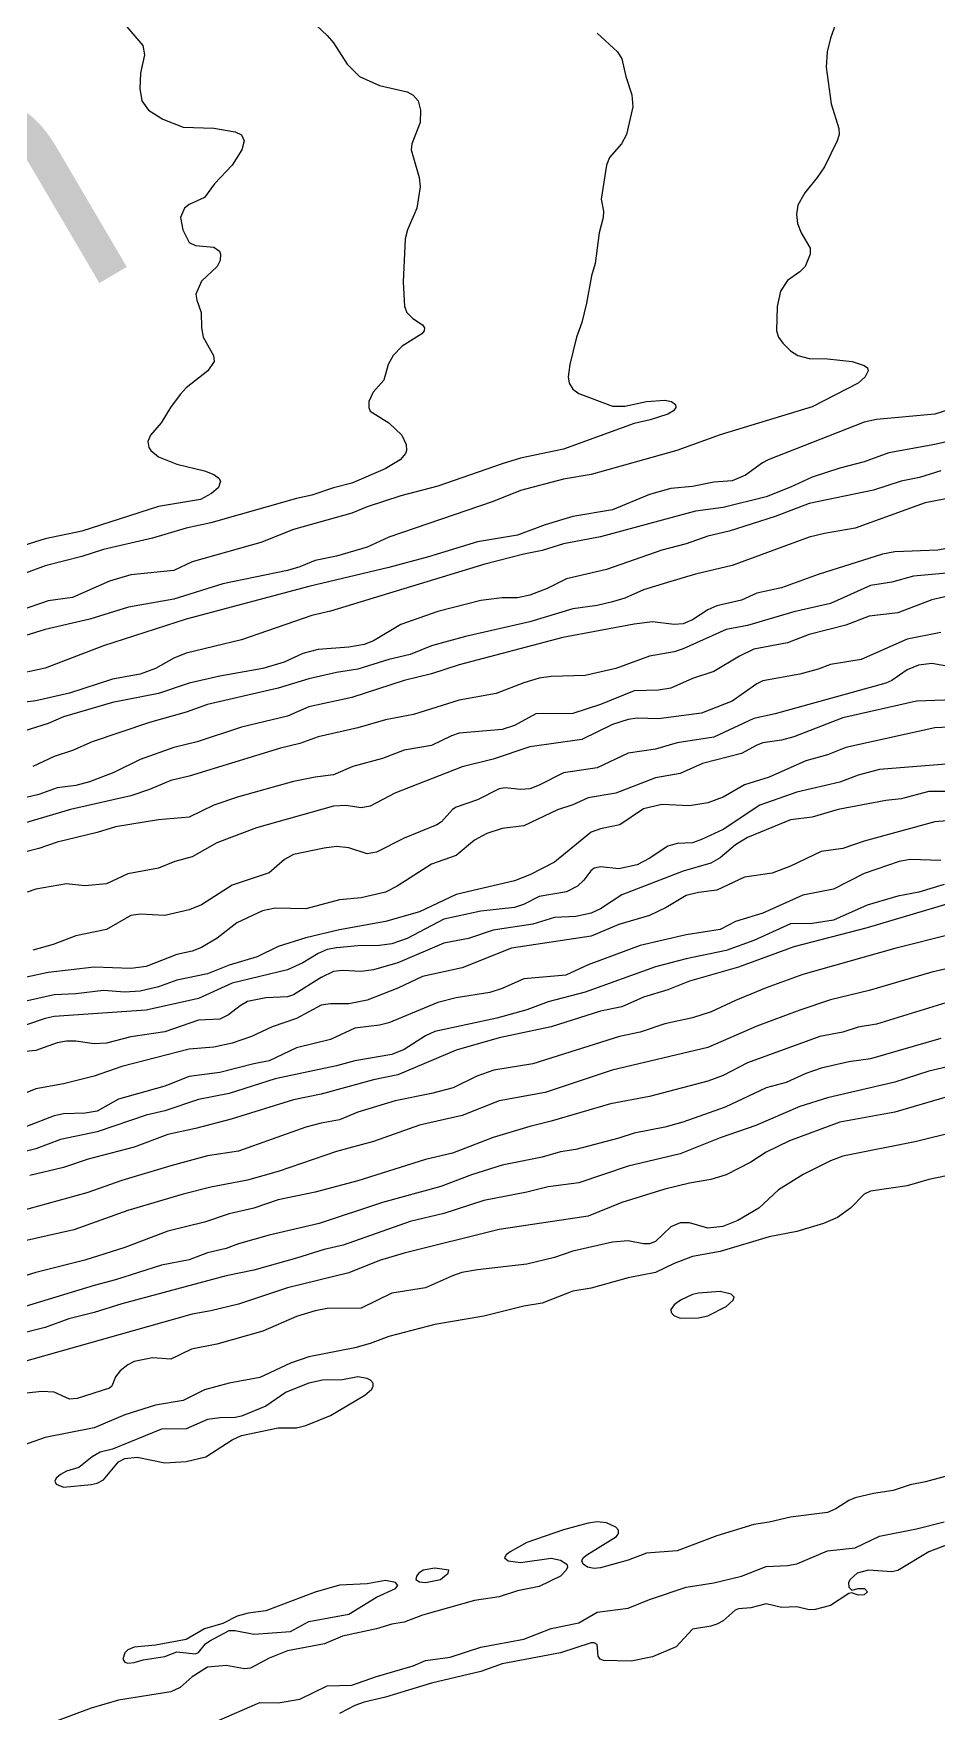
# Model space of a CAD drawing. Extents: x 474277 to 475042, y 254928 to 255625.
# Drawn here: x 474487.36 to 474509.97, y 255489.43 to 255531.42 of the extents above; entities that cross this region are included whole.
import ezdxf

# ---------------------------------------------------------------- set-up
doc = ezdxf.new("R2010")
doc.units = 0
doc.header["$MEASUREMENT"] = 0
doc.layers.add('BaseMapV2_DTM_export_MonNov09090547073261 — entities', color=1, linetype='CONTINUOUS')
doc.styles.get("Standard").update_dxf_attribs({"font": 'romans.shx'})

msp = doc.modelspace()

# ---------------------------------------------------------------- linework, layer by layer
at = {"layer": 'BaseMapV2_DTM_export_MonNov09090547073261 — entities', "color": 15, "linetype": 'Continuous', "true_color": 0xb7484b}
for points in [[(474494.161, 255531.867, 97.5), (474494.697, 255531.37, 97.5), (474494.851, 255531.184, 97.5), (474495.196, 255530.657, 97.5), (474495.5, 255530.35, 97.5), (474496.001, 255530.118, 97.5), (474496.691, 255529.964, 97.5), (474496.844, 255529.881, 97.5), (474496.972, 255529.737, 97.5), (474497.023, 255529.507, 97.5), (474497.015, 255529.2, 97.5), (474496.813, 255528.663, 97.5), (474496.792, 255528.51, 97.5), (474496.994, 255527.82, 97.5), (474497.021, 255527.59, 97.5), (474496.937, 255527.053, 97.5), (474496.703, 255526.516, 97.5), (474496.643, 255526.286, 97.5), (474496.591, 255525.213, 97.5), (474496.63, 255524.6, 97.5), (474496.684, 255524.446, 97.5), (474496.836, 255524.293, 97.5), (474497.073, 255524.14, 97.5), (474497.122, 255524.063, 97.5), (474497.116, 255523.986, 97.5), (474497.058, 255523.91, 97.5), (474496.565, 255523.603, 97.5), (474496.344, 255523.373, 97.5), (474496.217, 255523.143, 97.5), (474496.106, 255522.759, 97.5), (474495.842, 255522.453, 97.5), (474495.738, 255522.223, 97.5), (474495.731, 255522.069, 97.5), (474495.771, 255521.983, 97.5), (474496.231, 255521.691, 97.5), (474496.557, 255521.379, 97.5), (474496.672, 255521.149, 97.5), (474496.679, 255520.996, 97.5), (474496.652, 255520.919, 97.5), (474496.519, 255520.766, 97.5), (474496.14, 255520.536, 97.5), (474495.311, 255520.178, 97.5), (474494.851, 255520.062, 97.5), (474494.314, 255519.878, 97.5), (474493.931, 255519.798, 97.5), (474491.784, 255519.189, 97.5), (474491.17, 255519.057, 97.5), (474490.327, 255518.805, 97.5), (474489.1, 255518.522, 97.5), (474488.563, 255518.351, 97.5), (474487.643, 255518.115, 97.5), (474486.8, 255517.798, 97.5)], [(474489.637, 255531.642, 97.75), (474490.091, 255531.117, 97.75), (474490.126, 255530.887, 97.75), (474490.025, 255530.427, 97.75), (474490.009, 255530.044, 97.75), (474490.064, 255529.737, 97.75), (474490.226, 255529.507, 97.75), (474490.583, 255529.277, 97.75), (474491.094, 255529.083, 97.75), (474491.86, 255529.054, 97.75), (474492.397, 255528.963, 97.75), (474492.55, 255528.884, 97.75), (474492.619, 255528.74, 97.75), (474492.561, 255528.51, 97.75), (474492.32, 255528.131, 97.75), (474491.875, 255527.667, 97.75), (474491.63, 255527.324, 97.75), (474491.247, 255527.149, 97.75), (474491.126, 255527.053, 97.75), (474491.025, 255526.823, 97.75), (474491.083, 255526.516, 97.75), (474491.247, 255526.195, 97.75), (474491.4, 255526.122, 97.75), (474491.86, 255526.084, 97.75), (474492, 255525.98, 97.75), (474492.03, 255525.903, 97.75), (474492.02, 255525.75, 97.75), (474491.947, 255525.596, 97.75), (474491.554, 255525.23, 97.75), (474491.411, 255524.906, 97.75), (474491.436, 255524.753, 97.75), (474491.546, 255524.446, 97.75), (474491.553, 255524.063, 97.75), (474491.594, 255523.833, 97.75), (474491.856, 255523.373, 97.75), (474491.868, 255523.219, 97.75), (474491.709, 255522.989, 97.75), (474491.17, 255522.561, 97.75), (474491.017, 255522.4, 97.75), (474490.775, 255522.069, 97.75), (474490.544, 255521.686, 97.75), (474490.277, 255521.379, 97.75), (474490.21, 255521.226, 97.75), (474490.234, 255521.072, 97.75), (474490.285, 255520.996, 97.75), (474490.48, 255520.835, 97.75), (474490.94, 255520.653, 97.75), (474491.63, 255520.492, 97.75), (474491.86, 255520.398, 97.75), (474491.986, 255520.306, 97.75), (474492.026, 255520.229, 97.75), (474491.98, 255520.076, 97.75), (474491.807, 255519.922, 97.75), (474491.525, 255519.769, 97.75), (474490.48, 255519.599, 97.75), (474488.563, 255518.984, 97.75), (474487.643, 255518.79, 97.75), (474486.416, 255518.403, 97.75)], [(474507.399, 255531.654, 97), (474507.272, 255531.308, 97), (474507.187, 255530.964, 97), (474507.16, 255530.58, 97), (474507.291, 255529.66, 97), (474507.482, 255529.047, 97), (474507.488, 255528.893, 97), (474507.441, 255528.74, 97), (474507.119, 255528.09, 97), (474506.942, 255527.82, 97), (474506.629, 255527.437, 97), (474506.458, 255527.13, 97), (474506.421, 255526.9, 97), (474506.449, 255526.67, 97), (474506.541, 255526.44, 97), (474506.763, 255526.056, 97), (474506.768, 255525.903, 97), (474506.641, 255525.596, 97), (474506.505, 255525.46, 97), (474506.199, 255525.246, 97), (474506.019, 255524.983, 97), (474505.942, 255524.6, 97), (474505.92, 255523.986, 97), (474505.976, 255523.833, 97), (474506.079, 255523.679, 97), (474506.275, 255523.487, 97), (474506.458, 255523.373, 97), (474506.736, 255523.301, 97), (474507.196, 255523.29, 97), (474507.816, 255523.219, 97), (474508.116, 255523.125, 97), (474508.197, 255523.066, 97), (474508.216, 255522.989, 97), (474508.141, 255522.836, 97), (474507.961, 255522.683, 97), (474506.812, 255522.092, 97), (474504.512, 255521.388, 97), (474503.431, 255520.996, 97), (474501.292, 255520.398, 97), (474500.601, 255520.283, 97), (474499.528, 255520, 97), (474498.838, 255519.725, 97), (474496.231, 255518.829, 97), (474495.694, 255518.585, 97), (474494.927, 255518.357, 97), (474494.391, 255518.25, 97), (474494.007, 255518.087, 97), (474493.701, 255517.996, 97), (474492.09, 255517.662, 97), (474490.864, 255517.282, 97), (474489.727, 255517.085, 97), (474488.761, 255516.779, 97), (474487.643, 255516.521, 97), (474486.57, 255516.188, 97)], [(474501.445, 255531.43, 97.25), (474501.952, 255530.964, 97.25), (474502.058, 255530.789, 97.25), (474502.16, 255530.35, 97.25), (474502.309, 255529.89, 97.25), (474502.329, 255529.584, 97.25), (474502.171, 255528.893, 97.25), (474502.052, 255528.663, 97.25), (474501.752, 255528.324, 97.25), (474501.677, 255528.127, 97.25), (474501.544, 255527.283, 97.25), (474501.596, 255526.977, 97.25), (474501.594, 255526.823, 97.25), (474501.491, 255526.44, 97.25), (474501.391, 255525.673, 97.25), (474501.297, 255525.366, 97.25), (474501.177, 255524.676, 97.25), (474501.061, 255524.199, 97.25), (474500.922, 255523.833, 97.25), (474500.754, 255523.143, 97.25), (474500.718, 255522.836, 97.25), (474500.742, 255522.683, 97.25), (474500.829, 255522.529, 97.25), (474500.985, 255522.419, 97.25), (474501.828, 255522.103, 97.25), (474502.135, 255522.109, 97.25), (474502.672, 255522.22, 97.25), (474503.132, 255522.255, 97.25), (474503.299, 255522.223, 97.25), (474503.398, 255522.146, 97.25), (474503.406, 255522.069, 97.25), (474503.352, 255521.993, 97.25), (474503.208, 255521.907, 97.25), (474502.765, 255521.763, 97.25), (474502.365, 255521.676, 97.25), (474500.601, 255521.03, 97.25), (474499.528, 255520.804, 97.25), (474499.068, 255520.667, 97.25), (474497.458, 255520.106, 97.25), (474496.538, 255519.864, 97.25), (474495.694, 255519.591, 97.25), (474495.311, 255519.435, 97.25), (474493.854, 255519.023, 97.25), (474493.032, 255518.696, 97.25), (474491.324, 255518.217, 97.25), (474490.864, 255517.998, 97.25), (474489.79, 255517.891, 97.25), (474489.253, 255517.732, 97.25), (474488.333, 255517.319, 97.25), (474487.72, 255517.239, 97.25), (474486.876, 255516.946, 97.25)], [(474510.799, 255522.2, 96.75), (474509.879, 255521.906, 96.75), (474508.422, 255521.774, 96.75), (474508.116, 255521.705, 96.75), (474505.717, 255520.766, 96.75), (474505.569, 255520.689, 96.75), (474505.15, 255520.382, 96.75), (474504.819, 255520.24, 96.75), (474504.359, 255520.203, 96.75), (474503.822, 255520.096, 96.75), (474503.285, 255520.048, 96.75), (474502.748, 255519.894, 96.75), (474501.828, 255519.518, 96.75), (474500.831, 255519.346, 96.75), (474500.141, 255519.14, 96.75), (474499.451, 255518.882, 96.75), (474498.454, 255518.716, 96.75), (474497.228, 255518.339, 96.75), (474496.231, 255518.071, 96.75), (474494.237, 255517.599, 96.75), (474491.17, 255516.78, 96.75), (474489.1, 255516.114, 96.75), (474487.643, 255515.559, 96.75), (474485.956, 255515.19, 96.75)], [(474510.559, 255521.303, 96.5), (474509.879, 255521.148, 96.5), (474508.729, 255520.94, 96.5), (474508.116, 255520.716, 96.5), (474507.502, 255520.555, 96.5), (474506.812, 255520.33, 96.5), (474506.275, 255520.081, 96.5), (474505.662, 255519.843, 96.5), (474504.589, 255519.57, 96.5), (474503.899, 255519.481, 96.5), (474501.522, 255518.838, 96.5), (474500.601, 255518.662, 96.5), (474500.065, 255518.496, 96.5), (474499.605, 255518.41, 96.5), (474498.633, 255518.159, 96.5), (474494.774, 255516.985, 96.5), (474494.314, 255516.874, 96.5), (474492.55, 255516.268, 96.5), (474491.17, 255515.935, 96.5), (474490.864, 255515.809, 96.5), (474490.405, 255515.552, 96.5), (474490.02, 255515.409, 96.5), (474489.33, 255515.281, 96.5), (474488.257, 255514.931, 96.5), (474487.413, 255514.741, 96.5), (474486.8, 255514.664, 96.5)], [(474510.033, 255520.489, 96.25), (474509.496, 255520.323, 96.25), (474509.036, 255520.231, 96.25), (474508.346, 255520.006, 96.25), (474506.736, 255519.676, 96.25), (474505.892, 255519.348, 96.25), (474504.742, 255518.983, 96.25), (474504.205, 255518.856, 96.25), (474503.668, 255518.666, 96.25), (474503.055, 255518.504, 96.25), (474501.675, 255518.021, 96.25), (474500.678, 255517.79, 96.25), (474500.19, 255517.545, 96.25), (474499.758, 255517.379, 96.25), (474499.451, 255517.313, 96.25), (474499.068, 255517.316, 96.25), (474498.531, 255517.252, 96.25), (474497.458, 255516.975, 96.25), (474496.538, 255516.644, 96.25), (474495.853, 255516.242, 96.25), (474495.617, 255516.151, 96.25), (474495.234, 255516.083, 96.25), (474494.467, 255516.024, 96.25), (474494.084, 255515.922, 96.25), (474493.619, 255515.705, 96.25), (474493.087, 255515.545, 96.25), (474492.014, 255515.36, 96.25), (474491.247, 255515.183, 96.25), (474490.48, 255514.925, 96.25), (474489.33, 255514.701, 96.25), (474488.103, 255514.343, 96.25), (474487.72, 255514.172, 96.25), (474486.493, 255513.793, 96.25)], [(474511.106, 255519.969, 96), (474509.639, 255519.692, 96), (474507.886, 255519.058, 96), (474507.119, 255518.925, 96), (474506.736, 255518.827, 96), (474504.819, 255518.125, 96), (474503.899, 255517.904, 96), (474503.2, 255517.699, 96), (474502.595, 255517.512, 96), (474502.135, 255517.308, 96), (474501.828, 255517.211, 96), (474501.445, 255517.119, 96), (474500.831, 255517.036, 96), (474499.758, 255516.717, 96), (474498.148, 255516.351, 96), (474497.304, 255516.116, 96), (474496.768, 255515.895, 96), (474496.231, 255515.77, 96), (474495.464, 255515.528, 96), (474494.927, 255515.446, 96), (474494.237, 255515.291, 96), (474493.471, 255515.054, 96), (474491.707, 255514.645, 96), (474491.17, 255514.458, 96), (474490.25, 255514.197, 96), (474488.822, 255513.712, 96), (474488.333, 255513.499, 96), (474487.873, 255513.349, 96), (474487.336, 255513.099, 96)], [(474510.646, 255518.636, 95.75), (474509.956, 255518.509, 95.75), (474508.882, 255518.467, 95.75), (474508.576, 255518.409, 95.75), (474506.966, 255517.898, 95.75), (474506.045, 255517.564, 95.75), (474505.432, 255517.433, 95.75), (474505.049, 255517.26, 95.75), (474504.435, 255517.113, 95.75), (474504.205, 255517.018, 95.75), (474503.822, 255516.767, 95.75), (474503.592, 255516.666, 95.75), (474503.362, 255516.644, 95.75), (474502.825, 255516.716, 95.75), (474502.365, 255516.659, 95.75), (474500.587, 255516.319, 95.75), (474497.994, 255515.64, 95.75), (474497.304, 255515.418, 95.75), (474496.614, 255515.244, 95.75), (474495.311, 255514.821, 95.75), (474494.237, 255514.588, 95.75), (474493.701, 255514.358, 95.75), (474492.55, 255514.078, 95.75), (474491.441, 255513.712, 95.75), (474490.864, 255513.575, 95.75), (474490.02, 255513.274, 95.75), (474489.364, 255512.945, 95.75), (474488.75, 255512.715, 95.75), (474488.41, 255512.627, 95.75), (474487.95, 255512.565, 95.75), (474487.49, 255512.397, 95.75), (474486.888, 255512.255, 95.75)], [(474511.259, 255517.6, 95.25), (474509.803, 255517.267, 95.25), (474508.959, 255516.939, 95.25), (474508.237, 255516.855, 95.25), (474507.656, 255516.631, 95.25), (474506.736, 255516.399, 95.25), (474506.199, 255516.192, 95.25), (474505.355, 255516.033, 95.25), (474504.999, 255515.859, 95.25), (474504.359, 255515.469, 95.25), (474503.822, 255515.302, 95.25), (474503.285, 255515.059, 95.25), (474502.978, 255515.007, 95.25), (474502.365, 255514.986, 95.25), (474501.522, 255514.645, 95.25), (474500.831, 255514.425, 95.25), (474499.911, 255514.413, 95.25), (474499.375, 255514.12, 95.25), (474499.068, 255514.021, 95.25), (474497.994, 255513.928, 95.25), (474497.801, 255513.865, 95.25), (474497.304, 255513.621, 95.25), (474496.614, 255513.503, 95.25), (474496.078, 255513.298, 95.25), (474495.335, 255513.098, 95.25), (474494.851, 255512.888, 95.25), (474494.391, 255512.833, 95.25), (474493.854, 255512.725, 95.25), (474492.474, 255512.341, 95.25), (474491.86, 255512.129, 95.25), (474491.247, 255511.829, 95.25), (474490.48, 255511.769, 95.25), (474489.407, 255511.587, 95.25), (474488.947, 255511.447, 95.25), (474487.95, 255511.21, 95.25), (474487.49, 255511.052, 95.25), (474486.507, 255510.798, 95.25)], [(474510.263, 255517.936, 95.5), (474509.343, 255517.859, 95.5), (474508.806, 255517.708, 95.5), (474508.269, 255517.625, 95.5), (474507.272, 255517.173, 95.5), (474506.352, 255516.966, 95.5), (474505.202, 255516.622, 95.5), (474504.665, 255516.526, 95.5), (474503.592, 255516.036, 95.5), (474503.362, 255515.968, 95.5), (474502.748, 255515.859, 95.5), (474501.905, 255515.544, 95.5), (474501.138, 255515.37, 95.5), (474500.295, 255515.346, 95.5), (474499.988, 255515.304, 95.5), (474499.605, 255515.191, 95.5), (474498.915, 255514.922, 95.5), (474497.994, 255514.76, 95.5), (474496.855, 255514.402, 95.5), (474496.154, 255514.266, 95.5), (474495.464, 255514.062, 95.5), (474494.467, 255513.838, 95.5), (474494.007, 255513.671, 95.5), (474493.531, 255513.558, 95.5), (474491.247, 255512.859, 95.5), (474490.787, 255512.746, 95.5), (474490.25, 255512.522, 95.5), (474489.79, 255512.368, 95.5), (474488.277, 255512.025, 95.5), (474486.646, 255511.542, 95.5)], [(474510.033, 255516.446, 95), (474509.189, 255516.281, 95), (474508.039, 255515.772, 95), (474507.272, 255515.65, 95), (474506.966, 255515.531, 95), (474506.505, 255515.409, 95), (474505.585, 255515.242, 95), (474505.432, 255515.164, 95), (474504.819, 255514.728, 95), (474504.052, 255514.429, 95), (474502.978, 255514.288, 95), (474502.442, 255514.305, 95), (474502.212, 255514.277, 95), (474501.828, 255514.15, 95), (474501.061, 255513.774, 95), (474499.758, 255513.589, 95), (474498.838, 255513.284, 95), (474498.071, 255513.086, 95), (474496.384, 255512.433, 95), (474495.771, 255512.105, 95), (474495.541, 255512.064, 95), (474495.157, 255512.121, 95), (474494.851, 255512.103, 95), (474492.927, 255511.565, 95), (474491.937, 255511.191, 95), (474491.324, 255510.838, 95), (474490.89, 255510.721, 95), (474490.48, 255510.556, 95), (474489.713, 255510.415, 95), (474489.177, 255510.162, 95), (474488.64, 255510.113, 95), (474488.18, 255510.162, 95), (474487.413, 255510.029, 95), (474487.197, 255509.954, 95)], [(474510.416, 255515.561, 94.75), (474509.803, 255515.671, 94.75), (474509.469, 255515.628, 94.75), (474509.189, 255515.518, 94.75), (474508.806, 255515.252, 94.75), (474508.652, 255515.181, 94.75), (474505.892, 255514.413, 94.75), (474505.355, 255514.296, 94.75), (474504.359, 255513.834, 94.75), (474503.438, 255513.694, 94.75), (474502.902, 255513.534, 94.75), (474502.212, 255513.431, 94.75), (474501.445, 255513.069, 94.75), (474500.601, 255512.944, 94.75), (474499.988, 255512.63, 94.75), (474499.758, 255512.544, 94.75), (474499.528, 255512.525, 94.75), (474499.145, 255512.567, 94.75), (474498.991, 255512.541, 94.75), (474498.454, 255512.266, 94.75), (474497.918, 255512.086, 94.75), (474497.824, 255512.025, 94.75), (474497.552, 255511.718, 94.75), (474497.438, 255511.641, 94.75), (474496.614, 255511.307, 94.75), (474495.924, 255510.955, 94.75), (474495.694, 255510.916, 94.75), (474495.234, 255511.066, 94.75), (474494.927, 255511.096, 94.75), (474494.621, 255511.061, 94.75), (474493.854, 255510.897, 94.75), (474493.624, 255510.773, 94.75), (474493.241, 255510.442, 94.75), (474492.32, 255510.135, 94.75), (474491.554, 255509.644, 94.75), (474491.247, 255509.512, 94.75), (474490.634, 255509.375, 94.75), (474490.02, 255509.405, 94.75), (474489.79, 255509.37, 94.75), (474489.177, 255509.026, 94.75), (474488.41, 255508.864, 94.75), (474487.846, 255508.651, 94.75), (474487.336, 255508.511, 94.75)], [(474510.569, 255514.77, 94.5), (474509.419, 255514.731, 94.5), (474507.579, 255514.312, 94.5), (474506.352, 255513.837, 94.5), (474506.045, 255513.756, 94.5), (474505.585, 255513.688, 94.5), (474505.429, 255513.635, 94.5), (474505.049, 255513.426, 94.5), (474504.073, 255513.175, 94.5), (474503.515, 255512.922, 94.5), (474502.902, 255512.817, 94.5), (474501.905, 255512.43, 94.5), (474501.215, 255512.317, 94.5), (474500.831, 255512.138, 94.5), (474500.448, 255512.013, 94.5), (474499.605, 255511.612, 94.5), (474499.068, 255511.552, 94.5), (474498.685, 255511.427, 94.5), (474498.378, 255511.261, 94.5), (474497.918, 255510.876, 94.5), (474497.304, 255510.656, 94.5), (474496.447, 255510.108, 94.5), (474496.154, 255509.959, 94.5), (474495.541, 255509.816, 94.5), (474495.004, 255509.764, 94.5), (474494.161, 255509.538, 94.5), (474493.394, 255509.555, 94.5), (474493.079, 255509.494, 94.5), (474492.432, 255509.188, 94.5), (474491.941, 255508.804, 94.5), (474491.554, 255508.57, 94.5), (474491.324, 255508.484, 94.5), (474490.94, 255508.395, 94.5), (474490.173, 255508.097, 94.5), (474489.79, 255508.046, 94.5), (474488.87, 255508.083, 94.5), (474487.72, 255507.949, 94.5), (474487.183, 255507.834, 94.5)], [(474510.569, 255514.098, 94.25), (474509.879, 255514.065, 94.25), (474507.656, 255513.577, 94.25), (474507.196, 255513.39, 94.25), (474506.659, 255513.243, 94.25), (474505.739, 255512.828, 94.25), (474505.127, 255512.638, 94.25), (474504.589, 255512.336, 94.25), (474504.205, 255512.192, 94.25), (474503.745, 255512.119, 94.25), (474503.055, 255512.148, 94.25), (474502.595, 255512.041, 94.25), (474502.004, 255511.641, 94.25), (474501.522, 255511.543, 94.25), (474501.292, 255511.458, 94.25), (474500.371, 255510.706, 94.25), (474499.758, 255510.391, 94.25), (474499.375, 255510.239, 94.25), (474497.918, 255509.902, 94.25), (474496.998, 255509.462, 94.25), (474496.154, 255509.222, 94.25), (474495.004, 255509.019, 94.25), (474494.161, 255508.818, 94.25), (474493.471, 255508.6, 94.25), (474492.941, 255508.344, 94.25), (474492.244, 255508.134, 94.25), (474491.707, 255507.914, 94.25), (474490.94, 255507.76, 94.25), (474490.48, 255507.594, 94.25), (474490.02, 255507.479, 94.25), (474489.637, 255507.456, 94.25), (474489.1, 255507.498, 94.25), (474488.41, 255507.417, 94.25), (474487.873, 255507.395, 94.25), (474486.723, 255507.129, 94.25)], [(474510.263, 255513.169, 94), (474508.499, 255513.021, 94), (474507.962, 255512.878, 94), (474507.502, 255512.704, 94), (474506.429, 255512.455, 94), (474505.509, 255512.135, 94), (474504.589, 255511.52, 94), (474504.052, 255511.271, 94), (474503.822, 255511.191, 94), (474503.438, 255511.17, 94), (474503.208, 255511.107, 94), (474502.742, 255510.798, 94), (474502.442, 255510.639, 94), (474501.982, 255510.539, 94), (474501.522, 255510.59, 94), (474501.368, 255510.555, 94), (474501.281, 255510.491, 94), (474501.11, 255510.261, 94), (474500.952, 255510.108, 94), (474500.678, 255509.968, 94), (474499.988, 255509.851, 94), (474499.603, 255509.648, 94), (474499.375, 255509.571, 94), (474498.531, 255509.483, 94), (474497.611, 255509.281, 94), (474496.691, 255508.799, 94), (474496.308, 255508.667, 94), (474496.001, 255508.625, 94), (474495.464, 255508.616, 94), (474494.927, 255508.568, 94), (474494.697, 255508.522, 94), (474494.467, 255508.427, 94), (474494.084, 255508.19, 94), (474493.701, 255508.014, 94), (474492.32, 255507.681, 94), (474491.477, 255507.301, 94), (474490.173, 255507.005, 94), (474487.873, 255506.852, 94), (474487.643, 255506.802, 94), (474487.183, 255506.641, 94)], [(474510.569, 255512.477, 93.75), (474509.726, 255512.473, 93.75), (474509.036, 255512.293, 93.75), (474508.652, 255512.25, 93.75), (474507.464, 255512.025, 93.75), (474506.812, 255511.829, 93.75), (474506.275, 255511.765, 93.75), (474505.202, 255511.326, 93.75), (474504.895, 255511.137, 93.75), (474504.512, 255510.813, 93.75), (474504.282, 255510.685, 93.75), (474503.592, 255510.483, 93.75), (474502.058, 255509.889, 93.75), (474501.522, 255509.542, 93.75), (474501.292, 255509.434, 93.75), (474500.908, 255509.347, 93.75), (474500.371, 255509.32, 93.75), (474499.835, 255509.157, 93.75), (474498.838, 255509.011, 93.75), (474498.224, 255508.801, 93.75), (474497.611, 255508.682, 93.75), (474496.461, 255508.187, 93.75), (474495.848, 255508.017, 93.75), (474495.541, 255507.973, 93.75), (474495.081, 255508.002, 93.75), (474494.851, 255507.974, 93.75), (474494.544, 255507.827, 93.75), (474493.854, 255507.394, 93.75), (474493.701, 255507.344, 93.75), (474493.164, 255507.315, 93.75), (474492.704, 255507.222, 93.75), (474492.516, 255507.117, 93.75), (474492.231, 255506.887, 93.75), (474492.014, 255506.783, 93.75), (474491.477, 255506.754, 93.75), (474490.634, 255506.467, 93.75), (474489.79, 255506.342, 93.75), (474489.177, 255506.181, 93.75), (474488.87, 255506.167, 93.75), (474488.41, 255506.231, 93.75), (474488.18, 255506.233, 93.75), (474487.95, 255506.191, 93.75), (474487.413, 255505.996, 93.75), (474486.416, 255505.899, 93.75)], [(474510.493, 255511.765, 93.5), (474509.879, 255511.719, 93.5), (474508.116, 255511.228, 93.5), (474507.579, 255511.048, 93.5), (474507.042, 255510.97, 93.5), (474506.275, 255510.61, 93.5), (474505.815, 255510.43, 93.5), (474505.125, 255510.333, 93.5), (474504.435, 255510.004, 93.5), (474503.975, 255509.947, 93.5), (474503.668, 255509.873, 93.5), (474503.167, 255509.571, 93.5), (474502.748, 255509.37, 93.5), (474501.982, 255509.149, 93.5), (474501.292, 255508.854, 93.5), (474499.298, 255508.561, 93.5), (474498.071, 255508.063, 93.5), (474497.074, 255507.847, 93.5), (474496.461, 255507.56, 93.5), (474495.694, 255507.261, 93.5), (474495.234, 255507.162, 93.5), (474494.774, 255507.17, 93.5), (474494.544, 255507.134, 93.5), (474493.931, 255506.803, 93.5), (474493.317, 255506.592, 93.5), (474492.805, 255506.351, 93.5), (474492.32, 255506.182, 93.5), (474491.86, 255506.083, 93.5), (474491.247, 255506.029, 93.5), (474489.56, 255505.597, 93.5), (474488.87, 255505.357, 93.5), (474488.103, 255505.164, 93.5), (474487.413, 255505.044, 93.5), (474486.646, 255504.728, 93.5)], [(474510.033, 255510.752, 93.25), (474509.266, 255510.772, 93.25), (474508.99, 255510.721, 93.25), (474508.116, 255510.424, 93.25), (474507.349, 255510.034, 93.25), (474506.582, 255509.88, 93.25), (474505.585, 255509.431, 93.25), (474504.895, 255509.22, 93.25), (474504.512, 255509.023, 93.25), (474503.668, 255508.893, 93.25), (474502.518, 255508.625, 93.25), (474501.215, 255508.139, 93.25), (474500.655, 255507.884, 93.25), (474499.605, 255507.794, 93.25), (474499.068, 255507.548, 93.25), (474498.761, 255507.446, 93.25), (474497.918, 255507.313, 93.25), (474497.458, 255507.196, 93.25), (474496.231, 255506.69, 93.25), (474496.001, 255506.633, 93.25), (474495.387, 255506.558, 93.25), (474494.774, 255506.275, 93.25), (474493.931, 255506.07, 93.25), (474493.241, 255505.737, 93.25), (474492.857, 255505.669, 93.25), (474492.014, 255505.452, 93.25), (474491.247, 255505.347, 93.25), (474490.634, 255505.109, 93.25), (474489.483, 255504.781, 93.25), (474488.947, 255504.486, 93.25), (474488.65, 255504.434, 93.25), (474488.103, 255504.415, 93.25), (474487.873, 255504.365, 93.25), (474487.183, 255504.097, 93.25)], [(474510.109, 255510.145, 93), (474509.479, 255509.954, 93), (474508.959, 255509.854, 93), (474508.192, 255509.635, 93), (474507.349, 255509.255, 93), (474506.812, 255509.171, 93), (474506.275, 255509.163, 93), (474505.355, 255508.75, 93), (474504.665, 255508.499, 93), (474503.668, 255508.294, 93), (474502.902, 255508.089, 93), (474501.138, 255507.456, 93), (474500.218, 255507.219, 93), (474499.681, 255507.013, 93), (474498.936, 255506.811, 93), (474497.381, 255506.473, 93), (474497.151, 255506.363, 93), (474496.614, 255506.028, 93), (474496.308, 255505.903, 93), (474495.387, 255505.743, 93), (474494.927, 255505.617, 93), (474493.394, 255505.29, 93), (474492.244, 255504.924, 93), (474491.477, 255504.775, 93), (474490.634, 255504.494, 93), (474490.173, 255504.38, 93), (474488.947, 255503.97, 93), (474488.027, 255503.775, 93), (474487.413, 255503.545, 93), (474486.723, 255503.369, 93)], [(474512.026, 255510.205, 92.75), (474508.192, 255509.064, 92.75), (474506.352, 255508.591, 92.75), (474504.972, 255508.084, 92.75), (474503.752, 255507.731, 92.75), (474503.208, 255507.517, 92.75), (474502.595, 255507.33, 92.75), (474502.058, 255507.091, 92.75), (474501.522, 255506.985, 92.75), (474500.295, 255506.594, 92.75), (474498.991, 255506.316, 92.75), (474497.918, 255506.006, 92.75), (474496.461, 255505.394, 92.75), (474495.848, 255505.268, 92.75), (474494.544, 255504.911, 92.75), (474493.854, 255504.768, 92.75), (474492.294, 255504.28, 92.75), (474491.4, 255504.048, 92.75), (474490.71, 255503.903, 92.75), (474489.867, 255503.582, 92.75), (474488.717, 255503.28, 92.75), (474488.103, 255503.077, 92.75), (474487.26, 255502.875, 92.75)], [(474510.339, 255508.915, 92.5), (474508.882, 255508.546, 92.5), (474506.582, 255507.899, 92.5), (474505.662, 255507.565, 92.5), (474504.895, 255507.25, 92.5), (474504.29, 255506.964, 92.5), (474503.822, 255506.812, 92.5), (474503.132, 255506.667, 92.5), (474502.518, 255506.458, 92.5), (474501.997, 255506.351, 92.5), (474499.835, 255505.663, 92.5), (474498.862, 255505.507, 92.5), (474498.432, 255505.354, 92.5), (474497.841, 255505.068, 92.5), (474497.304, 255504.923, 92.5), (474496.393, 255504.74, 92.5), (474495.464, 255504.457, 92.5), (474495.004, 255504.267, 92.5), (474494.544, 255504.185, 92.5), (474494.161, 255504.081, 92.5), (474492.474, 255503.485, 92.5), (474491.707, 255503.368, 92.5), (474490.787, 255503.115, 92.5), (474489.563, 255502.747, 92.5), (474488.686, 255502.44, 92.5), (474484.576, 255501.312, 92.5)], [(474512.256, 255508.527, 92.25), (474509.803, 255507.954, 92.25), (474508.239, 255507.501, 92.25), (474507.272, 255507.264, 92.25), (474506.505, 255507.01, 92.25), (474505.432, 255506.604, 92.25), (474504.205, 255506.078, 92.25), (474501.82, 255505.507, 92.25), (474500.141, 255504.953, 92.25), (474498.991, 255504.742, 92.25), (474498.071, 255504.375, 92.25), (474496.998, 255504.135, 92.25), (474495.848, 255503.721, 92.25), (474494.927, 255503.477, 92.25), (474493.471, 255502.973, 92.25), (474492.704, 255502.761, 92.25), (474491.784, 255502.585, 92.25), (474491.094, 255502.405, 92.25), (474489.713, 255501.997, 92.25), (474488.362, 255501.52, 92.25), (474487.03, 255501.22, 92.25)], [(474510.263, 255507.222, 92), (474508.422, 255506.656, 92), (474507.962, 255506.579, 92), (474507.579, 255506.458, 92), (474507.006, 255506.351, 92), (474505.202, 255505.693, 92), (474504.589, 255505.377, 92), (474504.205, 255505.229, 92), (474502.748, 255504.848, 92), (474501.777, 255504.664, 92), (474500.295, 255504.229, 92), (474499.758, 255504.101, 92), (474498.838, 255503.824, 92), (474497.827, 255503.437, 92), (474497.151, 255503.271, 92), (474495.464, 255502.743, 92), (474494.391, 255502.455, 92), (474493.471, 255502.264, 92), (474492.857, 255502.059, 92), (474492.244, 255501.917, 92), (474491.63, 255501.712, 92), (474490.71, 255501.482, 92), (474489.637, 255501.076, 92), (474488.64, 255500.758, 92), (474487.413, 255500.451, 92), (474486.953, 255500.308, 92)], [(474510.033, 255506.301, 91.75), (474508.269, 255505.79, 91.75), (474507.732, 255505.72, 91.75), (474507.042, 255505.56, 91.75), (474506.659, 255505.425, 91.75), (474506.164, 255505.201, 91.75), (474505.662, 255505.065, 91.75), (474504.638, 255504.587, 91.75), (474503.583, 255504.204, 91.75), (474503.132, 255504.079, 91.75), (474502.365, 255503.932, 91.75), (474501.982, 255503.804, 91.75), (474500.908, 255503.523, 91.75), (474500.525, 255503.464, 91.75), (474500.065, 255503.337, 91.75), (474499.068, 255503.13, 91.75), (474498.301, 255502.889, 91.75), (474497.534, 255502.6, 91.75), (474496.078, 255502.199, 91.75), (474494.493, 255501.673, 91.75), (474493.241, 255501.386, 91.75), (474492.474, 255501.163, 91.75), (474492.167, 255501.046, 91.75), (474491.707, 255500.939, 91.75), (474491.247, 255500.764, 91.75), (474490.557, 255500.633, 91.75), (474489.407, 255500.265, 91.75), (474488.87, 255500.129, 91.75), (474486.953, 255499.546, 91.75)], [(474510.416, 255505.642, 91.5), (474509.726, 255505.482, 91.5), (474508.882, 255505.205, 91.5), (474507.196, 255504.82, 91.5), (474506.505, 255504.603, 91.5), (474505.404, 255504.127, 91.5), (474504.512, 255503.814, 91.5), (474503.515, 255503.42, 91.5), (474502.212, 255503.109, 91.5), (474500.985, 255502.69, 91.5), (474500.218, 255502.592, 91.5), (474499.681, 255502.455, 91.5), (474498.608, 255502.246, 91.5), (474497.611, 255501.921, 91.5), (474496.768, 255501.728, 91.5), (474495.096, 255501.137, 91.5), (474494.621, 255501.022, 91.5), (474493.931, 255500.805, 91.5), (474492.857, 255500.512, 91.5), (474492.167, 255500.367, 91.5), (474489.56, 255499.667, 91.5), (474488.87, 255499.451, 91.5), (474488.237, 255499.296, 91.5), (474487.643, 255499.077, 91.5), (474486.085, 255498.683, 91.5)], [(474510.186, 255504.839, 91.25), (474508.882, 255504.454, 91.25), (474507.502, 255504.205, 91.25), (474506.25, 255503.744, 91.25), (474505.662, 255503.459, 91.25), (474505.279, 255503.206, 91.25), (474504.665, 255502.893, 91.25), (474504.282, 255502.775, 91.25), (474503.745, 255502.683, 91.25), (474503.132, 255502.531, 91.25), (474502.058, 255502.201, 91.25), (474501.215, 255501.86, 91.25), (474498.991, 255501.523, 91.25), (474496.614, 255500.934, 91.25), (474496.001, 255500.751, 91.25), (474495.234, 255500.443, 91.25), (474493.701, 255500.065, 91.25), (474492.474, 255499.662, 91.25), (474491.784, 255499.488, 91.25), (474491.324, 255499.411, 91.25), (474486.953, 255498.174, 91.25)], [(474511.336, 255504.203, 91), (474509.419, 255503.725, 91), (474507.579, 255503.358, 91), (474507.272, 255503.245, 91), (474506.587, 255502.9, 91), (474505.976, 255502.517, 91), (474505.482, 255502.057, 91), (474504.956, 255501.75, 91), (474504.579, 255501.597, 91), (474504.205, 255501.559, 91), (474503.745, 255501.689, 91), (474503.515, 255501.694, 91), (474503.285, 255501.589, 91), (474502.902, 255501.226, 91), (474502.748, 255501.168, 91), (474502.595, 255501.165, 91), (474502.212, 255501.242, 91), (474501.828, 255501.207, 91), (474500.831, 255500.987, 91), (474500.371, 255500.826, 91), (474499.681, 255500.662, 91), (474498.454, 255500.519, 91), (474498.057, 255500.447, 91), (474497.823, 255500.37, 91), (474497.151, 255500.064, 91), (474496.308, 255499.932, 91), (474495.541, 255499.56, 91), (474494.697, 255499.548, 91), (474494.391, 255499.493, 91), (474493.931, 255499.353, 91), (474493.087, 255498.984, 91), (474491.937, 255498.659, 91), (474491.306, 255498.53, 91), (474490.787, 255498.288, 91), (474490.327, 255498.32, 91), (474489.867, 255498.224, 91), (474489.712, 255498.146, 91), (474489.521, 255497.993, 91), (474489.407, 255497.84, 91), (474489.313, 255497.61, 91), (474489.253, 255497.556, 91), (474488.448, 255497.303, 91), (474488.257, 255497.288, 91), (474487.873, 255497.457, 91), (474487.566, 255497.477, 91), (474487.183, 255497.431, 91)], [(474510.416, 255502.915, 90.75), (474509.726, 255502.776, 90.75), (474509.189, 255502.618, 90.75), (474508.269, 255502.486, 90.75), (474508.116, 255502.41, 90.75), (474507.769, 255502.057, 90.75), (474507.446, 255501.827, 90.75), (474507.101, 255501.673, 90.75), (474506.429, 255501.471, 90.75), (474505.739, 255501.338, 90.75), (474504.512, 255500.972, 90.75), (474503.822, 255500.848, 90.75), (474503.362, 255500.673, 90.75), (474502.902, 255500.453, 90.75), (474502.212, 255500.32, 90.75), (474501.292, 255500.059, 90.75), (474500.831, 255499.981, 90.75), (474500.065, 255499.681, 90.75), (474499.605, 255499.605, 90.75), (474498.608, 255499.358, 90.75), (474497.381, 255499.15, 90.75), (474496.231, 255498.854, 90.75), (474495.771, 255498.673, 90.75), (474495.387, 255498.567, 90.75), (474494.237, 255498.34, 90.75), (474493.777, 255498.181, 90.75), (474493.01, 255497.828, 90.75), (474492.244, 255497.685, 90.75), (474491.63, 255497.517, 90.75), (474491.094, 255497.25, 90.75), (474490.403, 255497.13, 90.75), (474489.637, 255496.894, 90.75), (474488.87, 255496.564, 90.75), (474487.643, 255496.326, 90.75), (474487.106, 255496.132, 90.75)], [(474504.205, 255499.371, 90.5), (474504.666, 255499.603, 90.5), (474504.844, 255499.757, 90.5), (474504.867, 255499.833, 90.5), (474504.787, 255499.91, 90.5), (474504.512, 255499.973, 90.5), (474503.975, 255499.937, 90.5), (474503.822, 255499.897, 90.5), (474503.525, 255499.757, 90.5), (474503.362, 255499.644, 90.5), (474503.284, 255499.526, 90.5), (474503.293, 255499.45, 90.5), (474503.354, 255499.373, 90.5), (474503.515, 255499.31, 90.5), (474503.975, 255499.319, 90.5), (474504.205, 255499.371, 90.5)], [(474488.793, 255495.148, 90.5), (474488.947, 255495.184, 90.5), (474489.1, 255495.266, 90.5), (474489.483, 255495.717, 90.5), (474489.637, 255495.803, 90.5), (474489.943, 255495.831, 90.5), (474490.634, 255495.696, 90.5), (474491.17, 255495.724, 90.5), (474491.662, 255495.846, 90.5), (474492.32, 255496.268, 90.5), (474492.55, 255496.374, 90.5), (474493.471, 255496.567, 90.5), (474493.931, 255496.566, 90.5), (474494.161, 255496.622, 90.5), (474494.774, 255496.876, 90.5), (474495.631, 255497.38, 90.5), (474495.806, 255497.533, 90.5), (474495.845, 255497.61, 90.5), (474495.841, 255497.686, 90.5), (474495.773, 255497.763, 90.5), (474495.694, 255497.798, 90.5), (474495.464, 255497.84, 90.5), (474495.081, 255497.766, 90.5), (474494.574, 255497.763, 90.5), (474494.237, 255497.687, 90.5), (474493.672, 255497.456, 90.5), (474493.164, 255497.111, 90.5), (474492.55, 255496.858, 90.5), (474492.397, 255496.822, 90.5), (474492.014, 255496.82, 90.5), (474491.707, 255496.776, 90.5), (474491.17, 255496.544, 90.5), (474490.557, 255496.535, 90.5), (474489.33, 255496.033, 90.5), (474489.023, 255495.958, 90.5), (474488.82, 255495.846, 90.5), (474488.487, 255495.576, 90.5), (474488.18, 255495.481, 90.5), (474488.027, 255495.398, 90.5), (474487.925, 255495.309, 90.5), (474487.887, 255495.233, 90.5), (474487.925, 255495.156, 90.5), (474488.103, 255495.086, 90.5), (474488.793, 255495.148, 90.5)], [(474511.643, 255495.761, 90.5), (474509.649, 255495.217, 90.5), (474509.266, 255495.146, 90.5), (474508.835, 255495.003, 90.5), (474508.346, 255494.929, 90.5), (474507.886, 255494.818, 90.5), (474507.732, 255494.755, 90.5), (474507.406, 255494.543, 90.5), (474507.196, 255494.454, 90.5), (474506.275, 255494.338, 90.5), (474505.739, 255494.208, 90.5), (474505.355, 255494.152, 90.5), (474504.435, 255493.871, 90.5), (474503.438, 255493.496, 90.5), (474502.672, 255493.433, 90.5), (474502.212, 255493.26, 90.5), (474501.522, 255493.068, 90.5), (474501.368, 255493.054, 90.5), (474501.203, 255493.086, 90.5), (474501.09, 255493.162, 90.5), (474501.061, 255493.239, 90.5), (474501.092, 255493.316, 90.5), (474501.18, 255493.392, 90.5), (474501.922, 255493.852, 90.5), (474501.976, 255493.929, 90.5), (474501.973, 255494.006, 90.5), (474501.908, 255494.082, 90.5), (474501.675, 255494.192, 90.5), (474501.445, 255494.215, 90.5), (474501.215, 255494.185, 90.5), (474500.601, 255494.021, 90.5), (474499.683, 255493.699, 90.5), (474499.267, 255493.469, 90.5), (474499.168, 255493.392, 90.5), (474499.124, 255493.316, 90.5), (474499.217, 255493.239, 90.5), (474499.528, 255493.203, 90.5), (474500.295, 255493.312, 90.5), (474500.525, 255493.262, 90.5), (474500.683, 255493.162, 90.5), (474500.699, 255493.086, 90.5), (474500.67, 255493.009, 90.5), (474500.522, 255492.856, 90.5), (474499.988, 255492.602, 90.5), (474499.451, 255492.491, 90.5), (474498.991, 255492.345, 90.5), (474498.378, 255492.255, 90.5), (474497.074, 255491.883, 90.5), (474496.614, 255491.711, 90.5), (474496.308, 255491.661, 90.5), (474495.924, 255491.543, 90.5), (474495.081, 255491.356, 90.5), (474494.63, 255491.169, 90.5), (474493.701, 255490.994, 90.5), (474493.241, 255490.813, 90.5), (474492.78, 255490.557, 90.5), (474492.627, 255490.546, 90.5), (474492.167, 255490.63, 90.5), (474491.707, 255490.585, 90.5), (474491.324, 255490.345, 90.5), (474491.017, 255490.075, 90.5), (474490.787, 255489.968, 90.5), (474489.483, 255489.764, 90.5), (474488.793, 255489.556, 90.5), (474487.95, 255489.24, 90.5)], [(474491.937, 255489.236, 90.5), (474493.01, 255489.705, 90.5), (474493.471, 255489.692, 90.5), (474494.007, 255489.784, 90.5), (474494.697, 255490.12, 90.5), (474495.311, 255490.133, 90.5), (474495.924, 255490.354, 90.5), (474496.844, 255490.621, 90.5), (474497.151, 255490.749, 90.5), (474497.764, 255490.836, 90.5), (474498.531, 255491.088, 90.5), (474499.605, 255491.284, 90.5), (474500.295, 255491.55, 90.5), (474500.985, 255491.696, 90.5), (474501.445, 255491.96, 90.5), (474502.212, 255492.06, 90.5), (474502.748, 255492.275, 90.5), (474503.668, 255492.585, 90.5), (474504.359, 255492.694, 90.5), (474505.049, 255492.862, 90.5), (474505.662, 255493.098, 90.5), (474506.199, 255493.125, 90.5), (474506.429, 255493.167, 90.5), (474507.196, 255493.494, 90.5), (474507.886, 255493.568, 90.5), (474508.499, 255493.861, 90.5), (474509.419, 255494.043, 90.5), (474510.109, 255494.216, 90.5)], [(474510.799, 255493.877, 90.5), (474509.726, 255493.464, 90.5), (474508.959, 255492.998, 90.5), (474508.806, 255492.971, 90.5), (474508.223, 255493.009, 90.5), (474507.935, 255492.932, 90.5), (474507.768, 255492.779, 90.5), (474507.726, 255492.702, 90.5), (474507.732, 255492.582, 90.5), (474507.809, 255492.511, 90.5), (474507.962, 255492.55, 90.5), (474508.123, 255492.549, 90.5), (474508.196, 255492.472, 90.5), (474508.116, 255492.392, 90.5), (474507.962, 255492.382, 90.5), (474507.809, 255492.44, 90.5), (474507.732, 255492.426, 90.5), (474507.272, 255492.123, 90.5), (474506.889, 255492.024, 90.5), (474506.736, 255492.021, 90.5), (474506.429, 255492.092, 90.5), (474506.045, 255492.075, 90.5), (474505.662, 255492.166, 90.5), (474505.279, 255492.069, 90.5), (474504.972, 255492.047, 90.5), (474504.89, 255492.012, 90.5), (474504.589, 255491.747, 90.5), (474504.435, 255491.658, 90.5), (474504.282, 255491.606, 90.5), (474503.822, 255491.531, 90.5), (474503.414, 255491.092, 90.5), (474502.825, 255490.846, 90.5), (474502.288, 255490.739, 90.5), (474501.598, 255490.754, 90.5), (474501.513, 255490.785, 90.5), (474501.464, 255490.862, 90.5), (474501.445, 255491.15, 90.5), (474501.368, 255491.195, 90.5), (474501.292, 255491.192, 90.5), (474500.525, 255490.943, 90.5), (474499.068, 255490.665, 90.5), (474498.531, 255490.477, 90.5), (474497.304, 255490.185, 90.5), (474496.154, 255489.834, 90.5), (474495.617, 255489.709, 90.5), (474495.387, 255489.629, 90.5), (474495.004, 255489.426, 90.5)], [(474497.151, 255492.7, 90.5), (474497.526, 255492.779, 90.5), (474497.718, 255492.932, 90.5), (474497.736, 255493.009, 90.5), (474497.381, 255493.063, 90.5), (474497.091, 255493.009, 90.5), (474496.984, 255492.932, 90.5), (474496.927, 255492.856, 90.5), (474496.913, 255492.779, 90.5), (474496.998, 255492.717, 90.5), (474497.151, 255492.7, 90.5)], [(474489.867, 255490.701, 90.5), (474490.097, 255490.767, 90.5), (474490.634, 255490.848, 90.5), (474490.94, 255490.966, 90.5), (474491.4, 255490.915, 90.5), (474491.477, 255490.952, 90.5), (474491.657, 255491.169, 90.5), (474491.759, 255491.245, 90.5), (474492.244, 255491.501, 90.5), (474492.397, 255491.504, 90.5), (474492.857, 255491.408, 90.5), (474493.777, 255491.478, 90.5), (474494.237, 255491.725, 90.5), (474495.234, 255491.91, 90.5), (474495.924, 255492.332, 90.5), (474496.402, 255492.549, 90.5), (474496.456, 255492.626, 90.5), (474496.402, 255492.702, 90.5), (474496.154, 255492.753, 90.5), (474495.694, 255492.665, 90.5), (474495.004, 255492.633, 90.5), (474494.391, 255492.463, 90.5), (474493.164, 255491.996, 90.5), (474492.717, 255491.936, 90.5), (474492.443, 255491.859, 90.5), (474492.09, 255491.675, 90.5), (474491.63, 255491.542, 90.5), (474491.17, 255491.279, 90.5), (474490.403, 255491.136, 90.5), (474489.867, 255491.085, 90.5), (474489.711, 255491.015, 90.5), (474489.637, 255490.941, 90.5), (474489.587, 255490.785, 90.5), (474489.637, 255490.706, 90.5), (474489.713, 255490.684, 90.5), (474489.867, 255490.701, 90.5)]]:
    msp.add_polyline3d(points, dxfattribs=at)

# ---------------------------------------------------------------- texts
at = {"layer": 'BaseMapV2_DTM_export_MonNov09090547073261 — entities', "color": 250, "true_color": 0x323232, "insert": (474471.926, 255515.041), "char_height": 0.2, "width": 17.61571, "attachment_point": 7, "rotation": 30.4238}
msp.add_mtext('\\fOpen Sans|i0|b0;\\H7.02279;98\\~m', dxfattribs=at)

doc.saveas('drawing.dxf')
